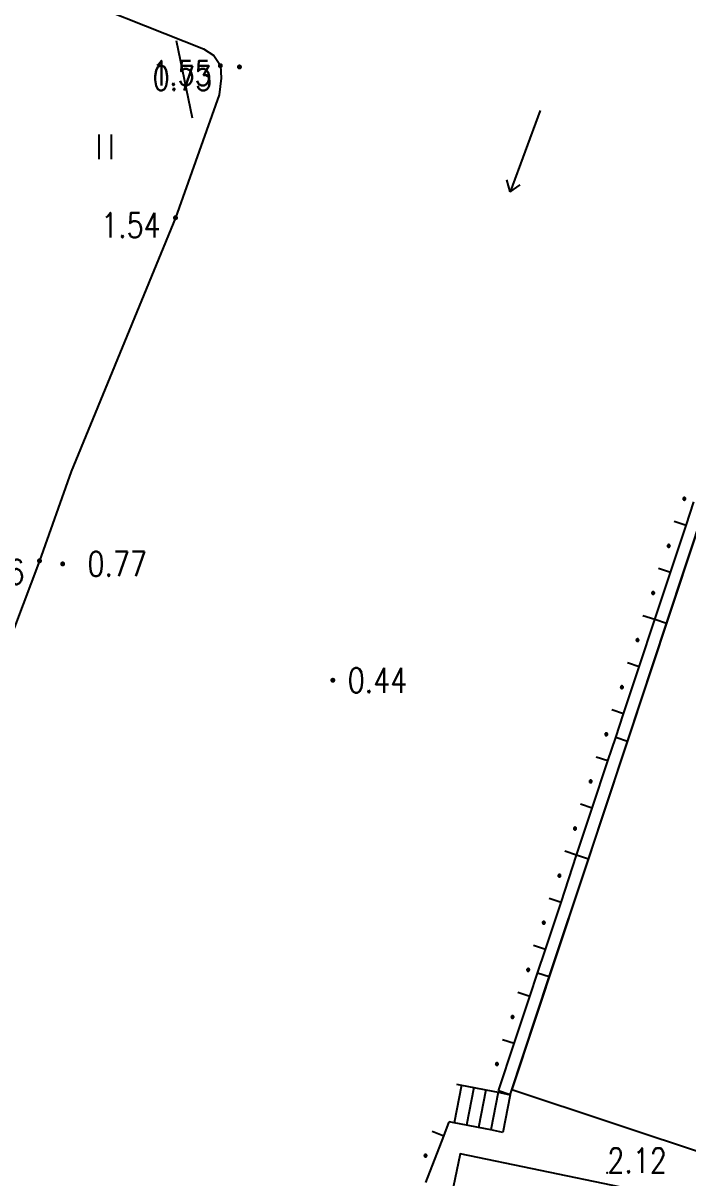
# Model space of a CAD drawing. Extents: x 500036 to 1001740, y 2543128 to 5086681.
# Drawn here: x 500822.73 to 500849.54, y 2543742.94 to 2543789.47 of the extents above; entities that cross this region are included whole.
import ezdxf
from ezdxf.enums import TextEntityAlignment as Align

# ---------------------------------------------------------------- set-up
doc = ezdxf.new("R2010")
doc.units = 0
doc.header["$LTSCALE"] = 0.5
doc.linetypes.add('CENTER', pattern=[50.8, 31.75, -6.35, 6.35, -6.35])
doc.linetypes.add('HIDDEN', pattern=[9.525, 6.35, -3.175])
doc.layers.get('0').update_dxf_attribs({"linetype": 'CONTINUOUS', "lineweight": 5})
for name, color, linetype in [('GCD', 8, 'CONTINUOUS'), ('L-河涌边线', 160, 'CONTINUOUS'), ('地形图', 8, 'CONTINUOUS')]:
    doc.layers.add(name, color=color, linetype=linetype)
doc.styles.add('HZ', font='romans.shx', dxfattribs={"width": 0.8, "bigfont": 'hztxt.shx'})
doc.linetypes.add('10421', pattern='A,2,[150,AAA.SHX,S=1,R=0,X=0,Y=1],1e-11', length=2)

# ---------------------------------------------------------------- blocks, each defined once
blk = doc.blocks.new('GC200')
at = {"linetype": 'Continuous', "const_width": 0.2, "flags": 128}
blk.add_lwpolyline([(-0.1, 0, 1), (0.1, 0, 1)], format="xyb", close=True, dxfattribs=at)
blk = doc.blocks.new('gc086')
for p, q in [((0, 0), (7, 0)), ((7, 0), (6.181, 0.574)), ((7, 0), (6.181, -0.574))]:
    blk.add_line(p, q)
blk = doc.blocks.new('gc121')
for p, q in [((-0.5, -1), (-0.5, 1)), ((0.5, -1), (0.5, 1))]:
    blk.add_line(p, q)

msp = doc.modelspace()

# ---------------------------------------------------------------- linework, layer by layer
at = {"layer": 'L-河涌边线', "linetype": 'HIDDEN'}
msp.add_lwpolyline([(500829.557, 2543785.637), (500804.493, 2543906.59), (500812.194, 2544017.816), (500816.544, 2544072.929), (500811.953, 2544078.302), (500806.968, 2544078.69)], dxfattribs=at)
at = {"layer": '地形图', "linetype": '10421', "flags": 128}
msp.add_lwpolyline([(500860.343, 2543851.928), (500860.047, 2543848.173), (500860.224, 2543843.871), (500860.586, 2543841.436), (500861.444, 2543839.235), (500862.157, 2543836.826), (500862.338, 2543834.809), (500861.901, 2543832.451), (500860.911, 2543830.439), (500859.128, 2543827.609), (500851.893, 2543817.011), (500850.945, 2543815.282), (500850.008, 2543813.394), (500847.518, 2543806.489), (500847.098, 2543805.734), (500846.64, 2543805.158), (500845.603, 2543804.195), (500844.63, 2543803.65), (500843.912, 2543803.41), (500843.033, 2543803.431), (500841.899, 2543803.694), (500838.886, 2543804.666), (500837.358, 2543805.028), (500836.219, 2543805.211), (500835.198, 2543805.278), (500833.319, 2543805.204), (500832.559, 2543805.261), (500831.069, 2543805.446), (500823.29, 2543806.657), (500820.881, 2543807.2), (500817.506, 2543808.162), (500813.685, 2543809.652), (500811.133, 2543811.063), (500810.562, 2543811.189), (500809.059, 2543811.24), (500806.627, 2543811.101), (500804.968, 2543810.83), (500804.108, 2543810.524), (500803.544, 2543810.028), (500802.875, 2543809.264), (500802.289, 2543808.208), (500801.898, 2543807.177), (500801.711, 2543806.174), (500801.722, 2543805.504), (500802.184, 2543804.167), (500802.293, 2543803.494), (500802.284, 2543802.744), (500802.173, 2543802.052), (500802.121, 2543801.759), (500802.038, 2543801.542), (500801.778, 2543801.351), (500798.924, 2543800.552), (500798.309, 2543800.226), (500798.148, 2543800.084), (500798.065, 2543799.938), (500797.985, 2543799.517), (500798.448, 2543797.098), (500798.544, 2543796.806), (500798.733, 2543796.507), (500798.851, 2543796.454), (500799.025, 2543796.436), (500799.182, 2543796.474), (500799.312, 2543796.541), (500800.273, 2543797.618), (500800.469, 2543797.754), (500800.737, 2543797.895), (500801.053, 2543797.953), (500801.388, 2543797.941), (500804.649, 2543797.386), (500805.832, 2543797.09), (500809.789, 2543795.991), (500814.45, 2543794.43), (500819.265, 2543792.747), (500823.708, 2543790.935), (500830.01, 2543788.428), (500830.42, 2543788.161), (500830.684, 2543787.752), (500830.717, 2543787.25), (500830.635, 2543786.574), (500828.876, 2543781.625), (500824.671, 2543771.397), (500823.392, 2543767.802), (500820.356, 2543759.78), (500819.801, 2543757.665), (500819.636, 2543756.3), (500819.695, 2543755.201), (500819.926, 2543753.871), (500820.289, 2543752.135), (500820.164, 2543750.426), (500819.733, 2543748.326), (500814.277, 2543735.818), (500812.157, 2543730.812), (500810.77, 2543727.398), (500810.197, 2543726.096), (500804.923, 2543715.593), (500801.135, 2543708.145), (500800.056, 2543706.559), (500799.568, 2543706.249), (500798.843, 2543705.997), (500797.404, 2543705.787), (500796.77, 2543705.817), (500796.121, 2543705.928), (500789.994, 2543708.502), (500787.543, 2543709.301), (500781.647, 2543711.482), (500775.489, 2543713.089), (500771.585, 2543714.053), (500760.307, 2543715.899), (500759.63, 2543715.908), (500759.318, 2543715.773), (500759.19, 2543715.596), (500759.132, 2543715.308), (500758.909, 2543712.025), (500758.852, 2543710.191), (500758.616, 2543704.913), (500758.641, 2543703.982), (500758.815, 2543703.42), (500759.291, 2543702.774), (500759.912, 2543702.198), (500760.502, 2543701.735), (500762.052, 2543700.977), (500767.871, 2543698.438), (500770.746, 2543697.33), (500775.392, 2543695.692), (500776.018, 2543695.527), (500776.429, 2543695.584), (500777.993, 2543696.026), (500778.308, 2543696.078), (500778.564, 2543696.038), (500778.801, 2543695.977), (500786.589, 2543693.437), (500788.881, 2543692.619), (500791.081, 2543691.701), (500793.057, 2543690.679), (500793.256, 2543690.443), (500793.444, 2543690.116), (500793.597, 2543689.678), (500793.583, 2543689.13), (500793.424, 2543688.696), (500792.696, 2543687.458), (500792.27, 2543686.532), (500789.308, 2543677.158), (500787.385, 2543672.284), (500786.233, 2543668.935), (500784.592, 2543662.504), (500783.42, 2543656.342), (500783.174, 2543653.102), (500783.306, 2543649.457), (500783.549, 2543647.984), (500784.91, 2543643.685), (500785.566, 2543641.799), (500786.043, 2543639.398), (500786.337, 2543637.109), (500786.169, 2543630.304), (500786.054, 2543629.794), (500785.868, 2543629.496), (500785.369, 2543629.434), (500784.87, 2543629.534), (500782.302, 2543630.056), (500780.179, 2543630.601), (500776.162, 2543631.868), (500773.51, 2543632.933), (500768.622, 2543635.33), (500764.488, 2543637.161), (500762.961, 2543637.683), (500760.591, 2543638.221), (500758.572, 2543638.617), (500757.477, 2543638.755), (500756.614, 2543638.711), (500754.644, 2543637.464), (500753.951, 2543637.222), (500749.75, 2543637.4), (500747.868, 2543637.509), (500747.238, 2543637.413), (500746.88, 2543637.207), (500746.726, 2543637.013), (500746.522, 2543636.579), (500746.314, 2543635.787), (500746.138, 2543635.303), (500745.946, 2543635.058), (500741.716, 2543632.814), (500739.79, 2543631.823), (500734.266, 2543628.917), (500733.774, 2543628.751), (500733.273, 2543628.674), (500733.04, 2543628.823), (500732.916, 2543629.01), (500732.441, 2543630.626), (500732.355, 2543630.78), (500732.197, 2543630.906), (500731.749, 2543631.013), (500731.241, 2543631.002), (500724.288, 2543630.447), (500712.949, 2543630.645), (500711.325, 2543630.634), (500700.435, 2543629.704), (500690.727, 2543628.745), (500688.358, 2543628.605), (500683.424, 2543628.311), (500679.368, 2543628.16), (500675.508, 2543628.369), (500672.672, 2543628.904), (500670.448, 2543629.513), (500669.135, 2543630.089), (500666.228, 2543631.331), (500663.88, 2543632.429), (500662.231, 2543633.593), (500661.28, 2543634.705), (500660.618, 2543636.077), (500659.469, 2543640.107), (500658.985, 2543641.512), (500658.469, 2543642.778), (500656.226, 2543646.444), (500655.177, 2543647.656), (500648.572, 2543653.759), (500648.131, 2543654.519), (500647.792, 2543655.337), (500647.668, 2543656.082), (500647.599, 2543656.926), (500648.349, 2543665.451), (500648.591, 2543668.017), (500648.598, 2543669.946), (500648.074, 2543678.756), (500648.063, 2543679.504), (500648.153, 2543680.673), (500648.66, 2543685.231), (500649.522, 2543690.364), (500649.605, 2543691.42), (500649.602, 2543692.247), (500649.394, 2543692.709), (500649.152, 2543693.058), (500639.722, 2543698.395), (500639.047, 2543698.96), (500638.606, 2543699.429), (500638.363, 2543700.114), (500638.123, 2543701.005), (500637.19, 2543705.892), (500637.056, 2543707.165), (500637.173, 2543709.494), (500637.972, 2543713.611), (500638.014, 2543714.168), (500637.897, 2543715.46), (500637.016, 2543719.21), (500636.885, 2543720.059), (500636.661, 2543722.165), (500636.162, 2543732.418), (500636.259, 2543733.964), (500636.438, 2543735.027), (500636.684, 2543735.902), (500637.752, 2543739.042), (500640.183, 2543744.392), (500644.069, 2543753.036), (500646.886, 2543758.268), (500646.946, 2543758.764), (500646.947, 2543759.128), (500646.805, 2543759.441), (500646.535, 2543759.695), (500644.538, 2543760.65)], dxfattribs=at)
at = {"layer": '地形图'}
for points in [[(500842.375, 2543746.29), (500843.95, 2543751.036), (500845.525, 2543755.781), (500847.1, 2543760.527), (500848.675, 2543765.272), (500850.25, 2543770.018), (500851.825, 2543774.763), (500853.4, 2543779.509), (500853.464, 2543779.701), (500854.857, 2543779.24)], [(500841.901, 2543746.448), (500842.531, 2543748.346), (500843.161, 2543750.244), (500843.476, 2543751.193), (500843.791, 2543752.142), (500844.421, 2543754.04), (500845.051, 2543755.939), (500845.681, 2543757.837), (500846.311, 2543759.735), (500846.626, 2543760.684), (500846.941, 2543761.633), (500847.571, 2543763.531), (500848.201, 2543765.43), (500848.831, 2543767.328), (500849.461, 2543769.226), (500849.776, 2543770.175)], [(500849.396, 2543770.251), (500849.401, 2543770.251), (500849.406, 2543770.252), (500849.411, 2543770.253), (500849.416, 2543770.255), (500849.421, 2543770.258), (500849.425, 2543770.261), (500849.429, 2543770.264), (500849.433, 2543770.268), (500849.436, 2543770.272), (500849.439, 2543770.276), (500849.442, 2543770.281), (500849.444, 2543770.286), (500849.445, 2543770.291), (500849.446, 2543770.296), (500849.446, 2543770.301), (500849.446, 2543770.306), (500849.445, 2543770.311), (500849.444, 2543770.317), (500849.442, 2543770.321), (500849.439, 2543770.326), (500849.436, 2543770.33), (500849.433, 2543770.335), (500849.431, 2543770.336), (500849.429, 2543770.338), (500849.425, 2543770.342), (500849.421, 2543770.344), (500849.416, 2543770.347), (500849.411, 2543770.349), (500849.406, 2543770.35), (500849.401, 2543770.351), (500849.396, 2543770.351), (500849.391, 2543770.351), (500849.386, 2543770.35), (500849.381, 2543770.349), (500849.376, 2543770.347), (500849.371, 2543770.344), (500849.367, 2543770.342), (500849.363, 2543770.338), (500849.359, 2543770.335), (500849.356, 2543770.33), (500849.353, 2543770.326), (500849.35, 2543770.321), (500849.348, 2543770.317), (500849.347, 2543770.311), (500849.346, 2543770.306), (500849.346, 2543770.301), (500849.346, 2543770.296), (500849.347, 2543770.291), (500849.348, 2543770.286), (500849.35, 2543770.281), (500849.353, 2543770.276), (500849.356, 2543770.272), (500849.359, 2543770.268), (500849.361, 2543770.266), (500849.363, 2543770.264), (500849.367, 2543770.261), (500849.371, 2543770.258), (500849.376, 2543770.255), (500849.381, 2543770.253), (500849.386, 2543770.252), (500849.391, 2543770.251), (500849.396, 2543770.251)], [(500849.361, 2543770.266), (500849.431, 2543770.336)], [(500849.461, 2543769.226), (500848.986, 2543769.383)], [(500848.766, 2543768.353), (500848.771, 2543768.353), (500848.776, 2543768.354), (500848.781, 2543768.355), (500848.786, 2543768.357), (500848.791, 2543768.36), (500848.795, 2543768.362), (500848.799, 2543768.366), (500848.803, 2543768.369), (500848.806, 2543768.374), (500848.809, 2543768.378), (500848.812, 2543768.383), (500848.814, 2543768.387), (500848.815, 2543768.392), (500848.816, 2543768.398), (500848.816, 2543768.403), (500848.816, 2543768.408), (500848.815, 2543768.413), (500848.814, 2543768.418), (500848.812, 2543768.423), (500848.809, 2543768.428), (500848.806, 2543768.432), (500848.803, 2543768.436), (500848.801, 2543768.438), (500848.799, 2543768.44), (500848.795, 2543768.443), (500848.791, 2543768.446), (500848.786, 2543768.449), (500848.781, 2543768.45), (500848.776, 2543768.452), (500848.771, 2543768.453), (500848.766, 2543768.453), (500848.761, 2543768.453), (500848.756, 2543768.452), (500848.751, 2543768.45), (500848.746, 2543768.449), (500848.741, 2543768.446), (500848.737, 2543768.443), (500848.733, 2543768.44), (500848.729, 2543768.436), (500848.726, 2543768.432), (500848.723, 2543768.428), (500848.72, 2543768.423), (500848.718, 2543768.418), (500848.717, 2543768.413), (500848.716, 2543768.408), (500848.716, 2543768.403), (500848.716, 2543768.398), (500848.717, 2543768.392), (500848.718, 2543768.387), (500848.72, 2543768.383), (500848.723, 2543768.378), (500848.726, 2543768.374), (500848.729, 2543768.369), (500848.731, 2543768.368), (500848.733, 2543768.366), (500848.737, 2543768.362), (500848.741, 2543768.36), (500848.746, 2543768.357), (500848.751, 2543768.355), (500848.756, 2543768.354), (500848.761, 2543768.353), (500848.766, 2543768.353)], [(500848.731, 2543768.368), (500848.801, 2543768.438)], [(500848.831, 2543767.328), (500848.356, 2543767.485)], [(500848.136, 2543766.455), (500848.141, 2543766.455), (500848.146, 2543766.456), (500848.151, 2543766.457), (500848.156, 2543766.459), (500848.161, 2543766.461), (500848.165, 2543766.464), (500848.169, 2543766.468), (500848.173, 2543766.471), (500848.176, 2543766.475), (500848.179, 2543766.48), (500848.182, 2543766.484), (500848.184, 2543766.489), (500848.185, 2543766.494), (500848.186, 2543766.499), (500848.186, 2543766.505), (500848.186, 2543766.51), (500848.185, 2543766.515), (500848.184, 2543766.52), (500848.182, 2543766.525), (500848.179, 2543766.53), (500848.176, 2543766.534), (500848.173, 2543766.538), (500848.171, 2543766.54), (500848.169, 2543766.542), (500848.165, 2543766.545), (500848.161, 2543766.548), (500848.156, 2543766.55), (500848.151, 2543766.552), (500848.146, 2543766.554), (500848.141, 2543766.554), (500848.136, 2543766.555), (500848.131, 2543766.554), (500848.126, 2543766.554), (500848.121, 2543766.552), (500848.116, 2543766.55), (500848.111, 2543766.548), (500848.107, 2543766.545), (500848.103, 2543766.542), (500848.099, 2543766.538), (500848.096, 2543766.534), (500848.093, 2543766.53), (500848.09, 2543766.525), (500848.088, 2543766.52), (500848.087, 2543766.515), (500848.086, 2543766.51), (500848.086, 2543766.505), (500848.086, 2543766.499), (500848.087, 2543766.494), (500848.088, 2543766.489), (500848.09, 2543766.484), (500848.093, 2543766.48), (500848.096, 2543766.475), (500848.099, 2543766.471), (500848.101, 2543766.469), (500848.103, 2543766.468), (500848.107, 2543766.464), (500848.111, 2543766.461), (500848.116, 2543766.459), (500848.121, 2543766.457), (500848.126, 2543766.456), (500848.131, 2543766.455), (500848.136, 2543766.455)], [(500848.101, 2543766.469), (500848.171, 2543766.54)], [(500848.201, 2543765.43), (500847.726, 2543765.587)], [(500848.675, 2543765.272), (500848.201, 2543765.43)], [(500847.506, 2543764.556), (500847.511, 2543764.557), (500847.516, 2543764.558), (500847.522, 2543764.559), (500847.526, 2543764.561), (500847.531, 2543764.563), (500847.535, 2543764.566), (500847.539, 2543764.569), (500847.543, 2543764.573), (500847.547, 2543764.577), (500847.549, 2543764.581), (500847.552, 2543764.586), (500847.554, 2543764.591), (500847.555, 2543764.596), (500847.556, 2543764.601), (500847.556, 2543764.607), (500847.556, 2543764.612), (500847.555, 2543764.617), (500847.554, 2543764.622), (500847.552, 2543764.627), (500847.549, 2543764.632), (500847.547, 2543764.636), (500847.543, 2543764.64), (500847.541, 2543764.642), (500847.539, 2543764.644), (500847.535, 2543764.647), (500847.531, 2543764.65), (500847.526, 2543764.652), (500847.522, 2543764.654), (500847.516, 2543764.655), (500847.511, 2543764.656), (500847.506, 2543764.657), (500847.501, 2543764.656), (500847.496, 2543764.655), (500847.491, 2543764.654), (500847.486, 2543764.652), (500847.481, 2543764.65), (500847.477, 2543764.647), (500847.473, 2543764.644), (500847.469, 2543764.64), (500847.466, 2543764.636), (500847.463, 2543764.632), (500847.46, 2543764.627), (500847.459, 2543764.622), (500847.457, 2543764.617), (500847.456, 2543764.612), (500847.456, 2543764.607), (500847.456, 2543764.601), (500847.457, 2543764.596), (500847.459, 2543764.591), (500847.46, 2543764.586), (500847.463, 2543764.581), (500847.466, 2543764.577), (500847.469, 2543764.573), (500847.471, 2543764.571), (500847.473, 2543764.569), (500847.477, 2543764.566), (500847.481, 2543764.563), (500847.486, 2543764.561), (500847.491, 2543764.559), (500847.496, 2543764.558), (500847.501, 2543764.557), (500847.506, 2543764.556)], [(500847.471, 2543764.571), (500847.541, 2543764.642)], [(500847.571, 2543763.531), (500847.096, 2543763.689)], [(500846.876, 2543762.658), (500846.881, 2543762.659), (500846.887, 2543762.659), (500846.892, 2543762.661), (500846.896, 2543762.663), (500846.901, 2543762.665), (500846.905, 2543762.668), (500846.91, 2543762.671), (500846.913, 2543762.675), (500846.917, 2543762.679), (500846.919, 2543762.683), (500846.922, 2543762.688), (500846.924, 2543762.693), (500846.925, 2543762.698), (500846.926, 2543762.703), (500846.926, 2543762.708), (500846.926, 2543762.714), (500846.925, 2543762.719), (500846.924, 2543762.724), (500846.922, 2543762.729), (500846.919, 2543762.733), (500846.917, 2543762.738), (500846.913, 2543762.742), (500846.911, 2543762.744), (500846.91, 2543762.745), (500846.905, 2543762.749), (500846.901, 2543762.752), (500846.896, 2543762.754), (500846.892, 2543762.756), (500846.887, 2543762.757), (500846.881, 2543762.758), (500846.876, 2543762.758), (500846.871, 2543762.758), (500846.866, 2543762.757), (500846.861, 2543762.756), (500846.856, 2543762.754), (500846.851, 2543762.752), (500846.847, 2543762.749), (500846.843, 2543762.745), (500846.839, 2543762.742), (500846.836, 2543762.738), (500846.833, 2543762.733), (500846.83, 2543762.729), (500846.829, 2543762.724), (500846.827, 2543762.719), (500846.826, 2543762.714), (500846.826, 2543762.708), (500846.826, 2543762.703), (500846.827, 2543762.698), (500846.829, 2543762.693), (500846.83, 2543762.688), (500846.833, 2543762.683), (500846.836, 2543762.679), (500846.839, 2543762.675), (500846.841, 2543762.673), (500846.843, 2543762.671), (500846.847, 2543762.668), (500846.851, 2543762.665), (500846.856, 2543762.663), (500846.861, 2543762.661), (500846.866, 2543762.659), (500846.871, 2543762.659), (500846.876, 2543762.658)], [(500846.841, 2543762.673), (500846.911, 2543762.744)], [(500846.941, 2543761.633), (500846.466, 2543761.791)], [(500846.246, 2543760.76), (500846.251, 2543760.76), (500846.256, 2543760.761), (500846.262, 2543760.763), (500846.266, 2543760.764), (500846.271, 2543760.767), (500846.276, 2543760.77), (500846.28, 2543760.773), (500846.283, 2543760.777), (500846.287, 2543760.781), (500846.289, 2543760.785), (500846.292, 2543760.79), (500846.294, 2543760.795), (500846.295, 2543760.8), (500846.296, 2543760.805), (500846.296, 2543760.81), (500846.296, 2543760.815), (500846.295, 2543760.821), (500846.294, 2543760.826), (500846.292, 2543760.83), (500846.289, 2543760.835), (500846.287, 2543760.84), (500846.283, 2543760.844), (500846.281, 2543760.845), (500846.28, 2543760.847), (500846.276, 2543760.851), (500846.271, 2543760.853), (500846.266, 2543760.856), (500846.262, 2543760.858), (500846.256, 2543760.859), (500846.251, 2543760.86), (500846.246, 2543760.86), (500846.241, 2543760.86), (500846.236, 2543760.859), (500846.231, 2543760.858), (500846.226, 2543760.856), (500846.221, 2543760.853), (500846.217, 2543760.851), (500846.213, 2543760.847), (500846.209, 2543760.844), (500846.206, 2543760.84), (500846.203, 2543760.835), (500846.2, 2543760.83), (500846.199, 2543760.826), (500846.197, 2543760.821), (500846.196, 2543760.815), (500846.196, 2543760.81), (500846.196, 2543760.805), (500846.197, 2543760.8), (500846.199, 2543760.795), (500846.2, 2543760.79), (500846.203, 2543760.785), (500846.206, 2543760.781), (500846.209, 2543760.777), (500846.211, 2543760.775), (500846.213, 2543760.773), (500846.217, 2543760.77), (500846.221, 2543760.767), (500846.226, 2543760.764), (500846.231, 2543760.763), (500846.236, 2543760.761), (500846.241, 2543760.76), (500846.246, 2543760.76)], [(500846.211, 2543760.775), (500846.281, 2543760.845)], [(500847.1, 2543760.527), (500846.626, 2543760.684)], [(500846.311, 2543759.735), (500845.836, 2543759.893)], [(500845.616, 2543758.862), (500845.621, 2543758.862), (500845.627, 2543758.863), (500845.632, 2543758.864), (500845.636, 2543758.866), (500845.641, 2543758.869), (500845.646, 2543758.871), (500845.65, 2543758.875), (500845.653, 2543758.878), (500845.657, 2543758.883), (500845.659, 2543758.887), (500845.662, 2543758.892), (500845.664, 2543758.896), (500845.665, 2543758.902), (500845.666, 2543758.907), (500845.666, 2543758.912), (500845.666, 2543758.917), (500845.665, 2543758.922), (500845.664, 2543758.927), (500845.662, 2543758.932), (500845.659, 2543758.937), (500845.657, 2543758.941), (500845.653, 2543758.945), (500845.651, 2543758.947), (500845.65, 2543758.949), (500845.646, 2543758.952), (500845.641, 2543758.955), (500845.636, 2543758.958), (500845.632, 2543758.959), (500845.627, 2543758.961), (500845.621, 2543758.962), (500845.616, 2543758.962), (500845.611, 2543758.962), (500845.606, 2543758.961), (500845.601, 2543758.959), (500845.596, 2543758.958), (500845.591, 2543758.955), (500845.587, 2543758.952), (500845.583, 2543758.949), (500845.579, 2543758.945), (500845.576, 2543758.941), (500845.573, 2543758.937), (500845.57, 2543758.932), (500845.569, 2543758.927), (500845.567, 2543758.922), (500845.566, 2543758.917), (500845.566, 2543758.912), (500845.566, 2543758.907), (500845.567, 2543758.902), (500845.569, 2543758.896), (500845.57, 2543758.892), (500845.573, 2543758.887), (500845.576, 2543758.883), (500845.579, 2543758.878), (500845.581, 2543758.877), (500845.583, 2543758.875), (500845.587, 2543758.871), (500845.591, 2543758.869), (500845.596, 2543758.866), (500845.601, 2543758.864), (500845.606, 2543758.863), (500845.611, 2543758.862), (500845.616, 2543758.862)], [(500845.581, 2543758.877), (500845.651, 2543758.947)], [(500845.681, 2543757.837), (500845.206, 2543757.994)], [(500844.986, 2543756.964), (500844.991, 2543756.964), (500844.997, 2543756.965), (500845.002, 2543756.966), (500845.007, 2543756.968), (500845.011, 2543756.97), (500845.016, 2543756.973), (500845.02, 2543756.977), (500845.023, 2543756.98), (500845.027, 2543756.984), (500845.029, 2543756.989), (500845.032, 2543756.993), (500845.034, 2543756.998), (500845.035, 2543757.003), (500845.036, 2543757.009), (500845.036, 2543757.014), (500845.036, 2543757.019), (500845.035, 2543757.024), (500845.034, 2543757.029), (500845.032, 2543757.034), (500845.029, 2543757.039), (500845.027, 2543757.043), (500845.023, 2543757.047), (500845.022, 2543757.049), (500845.02, 2543757.051), (500845.016, 2543757.054), (500845.011, 2543757.057), (500845.007, 2543757.059), (500845.002, 2543757.061), (500844.997, 2543757.063), (500844.991, 2543757.063), (500844.986, 2543757.064), (500844.981, 2543757.063), (500844.976, 2543757.063), (500844.971, 2543757.061), (500844.966, 2543757.059), (500844.961, 2543757.057), (500844.957, 2543757.054), (500844.953, 2543757.051), (500844.949, 2543757.047), (500844.946, 2543757.043), (500844.943, 2543757.039), (500844.94, 2543757.034), (500844.939, 2543757.029), (500844.937, 2543757.024), (500844.936, 2543757.019), (500844.936, 2543757.014), (500844.936, 2543757.009), (500844.937, 2543757.003), (500844.939, 2543756.998), (500844.94, 2543756.993), (500844.943, 2543756.989), (500844.946, 2543756.984), (500844.949, 2543756.98), (500844.951, 2543756.978), (500844.953, 2543756.977), (500844.957, 2543756.973), (500844.961, 2543756.97), (500844.966, 2543756.968), (500844.971, 2543756.966), (500844.976, 2543756.965), (500844.981, 2543756.964), (500844.986, 2543756.964)], [(500844.951, 2543756.978), (500845.022, 2543757.049)], [(500845.051, 2543755.939), (500844.576, 2543756.096)], [(500845.525, 2543755.781), (500845.051, 2543755.939)], [(500844.356, 2543755.066), (500844.361, 2543755.066), (500844.367, 2543755.067), (500844.372, 2543755.068), (500844.377, 2543755.07), (500844.381, 2543755.072), (500844.386, 2543755.075), (500844.39, 2543755.078), (500844.393, 2543755.082), (500844.397, 2543755.086), (500844.399, 2543755.091), (500844.402, 2543755.095), (500844.404, 2543755.1), (500844.405, 2543755.105), (500844.406, 2543755.11), (500844.406, 2543755.116), (500844.406, 2543755.121), (500844.405, 2543755.126), (500844.404, 2543755.131), (500844.402, 2543755.136), (500844.399, 2543755.141), (500844.397, 2543755.145), (500844.393, 2543755.149), (500844.392, 2543755.151), (500844.39, 2543755.153), (500844.386, 2543755.156), (500844.381, 2543755.159), (500844.377, 2543755.161), (500844.372, 2543755.163), (500844.367, 2543755.164), (500844.361, 2543755.165), (500844.356, 2543755.166), (500844.351, 2543755.165), (500844.346, 2543755.164), (500844.341, 2543755.163), (500844.336, 2543755.161), (500844.331, 2543755.159), (500844.327, 2543755.156), (500844.323, 2543755.153), (500844.319, 2543755.149), (500844.316, 2543755.145), (500844.313, 2543755.141), (500844.311, 2543755.136), (500844.309, 2543755.131), (500844.307, 2543755.126), (500844.306, 2543755.121), (500844.306, 2543755.116), (500844.306, 2543755.11), (500844.307, 2543755.105), (500844.309, 2543755.1), (500844.311, 2543755.095), (500844.313, 2543755.091), (500844.316, 2543755.086), (500844.319, 2543755.082), (500844.321, 2543755.08), (500844.323, 2543755.078), (500844.327, 2543755.075), (500844.331, 2543755.072), (500844.336, 2543755.07), (500844.341, 2543755.068), (500844.346, 2543755.067), (500844.351, 2543755.066), (500844.356, 2543755.066)], [(500844.321, 2543755.08), (500844.392, 2543755.151)], [(500844.421, 2543754.04), (500843.946, 2543754.198)], [(500843.726, 2543753.167), (500843.731, 2543753.168), (500843.737, 2543753.168), (500843.742, 2543753.17), (500843.747, 2543753.172), (500843.751, 2543753.174), (500843.756, 2543753.177), (500843.76, 2543753.18), (500843.763, 2543753.184), (500843.767, 2543753.188), (500843.77, 2543753.192), (500843.772, 2543753.197), (500843.774, 2543753.202), (500843.775, 2543753.207), (500843.776, 2543753.212), (500843.776, 2543753.217), (500843.776, 2543753.223), (500843.775, 2543753.228), (500843.774, 2543753.233), (500843.772, 2543753.238), (500843.77, 2543753.242), (500843.767, 2543753.247), (500843.763, 2543753.251), (500843.762, 2543753.253), (500843.76, 2543753.255), (500843.756, 2543753.258), (500843.751, 2543753.261), (500843.747, 2543753.263), (500843.742, 2543753.265), (500843.737, 2543753.266), (500843.731, 2543753.267), (500843.726, 2543753.267), (500843.721, 2543753.267), (500843.716, 2543753.266), (500843.711, 2543753.265), (500843.706, 2543753.263), (500843.701, 2543753.261), (500843.697, 2543753.258), (500843.693, 2543753.255), (500843.689, 2543753.251), (500843.686, 2543753.247), (500843.683, 2543753.242), (500843.681, 2543753.238), (500843.679, 2543753.233), (500843.677, 2543753.228), (500843.676, 2543753.223), (500843.676, 2543753.217), (500843.676, 2543753.212), (500843.677, 2543753.207), (500843.679, 2543753.202), (500843.681, 2543753.197), (500843.683, 2543753.192), (500843.686, 2543753.188), (500843.689, 2543753.184), (500843.691, 2543753.182), (500843.693, 2543753.18), (500843.697, 2543753.177), (500843.701, 2543753.174), (500843.706, 2543753.172), (500843.711, 2543753.17), (500843.716, 2543753.168), (500843.721, 2543753.168), (500843.726, 2543753.167)], [(500843.691, 2543753.182), (500843.762, 2543753.253)], [(500843.791, 2543752.142), (500843.316, 2543752.3)], [(500843.096, 2543751.269), (500843.101, 2543751.269), (500843.107, 2543751.27), (500843.112, 2543751.272), (500843.117, 2543751.273), (500843.121, 2543751.276), (500843.126, 2543751.279), (500843.13, 2543751.282), (500843.133, 2543751.286), (500843.137, 2543751.29), (500843.14, 2543751.294), (500843.142, 2543751.299), (500843.144, 2543751.304), (500843.145, 2543751.309), (500843.146, 2543751.314), (500843.146, 2543751.319), (500843.146, 2543751.324), (500843.145, 2543751.33), (500843.144, 2543751.335), (500843.142, 2543751.339), (500843.14, 2543751.344), (500843.137, 2543751.349), (500843.133, 2543751.353), (500843.132, 2543751.355), (500843.13, 2543751.356), (500843.126, 2543751.36), (500843.121, 2543751.362), (500843.117, 2543751.365), (500843.112, 2543751.367), (500843.107, 2543751.368), (500843.101, 2543751.369), (500843.096, 2543751.369), (500843.091, 2543751.369), (500843.086, 2543751.368), (500843.081, 2543751.367), (500843.076, 2543751.365), (500843.071, 2543751.362), (500843.067, 2543751.36), (500843.063, 2543751.356), (500843.059, 2543751.353), (500843.056, 2543751.349), (500843.053, 2543751.344), (500843.051, 2543751.339), (500843.049, 2543751.335), (500843.047, 2543751.33), (500843.047, 2543751.324), (500843.046, 2543751.319), (500843.047, 2543751.314), (500843.047, 2543751.309), (500843.049, 2543751.304), (500843.051, 2543751.299), (500843.053, 2543751.294), (500843.056, 2543751.29), (500843.059, 2543751.286), (500843.061, 2543751.284), (500843.063, 2543751.282), (500843.067, 2543751.279), (500843.071, 2543751.276), (500843.076, 2543751.273), (500843.081, 2543751.272), (500843.086, 2543751.27), (500843.091, 2543751.269), (500843.096, 2543751.269)], [(500843.061, 2543751.284), (500843.132, 2543751.355)], [(500843.95, 2543751.036), (500843.476, 2543751.193)], [(500843.161, 2543750.244), (500842.686, 2543750.402)], [(500842.466, 2543749.371), (500842.471, 2543749.371), (500842.477, 2543749.372), (500842.482, 2543749.373), (500842.487, 2543749.375), (500842.491, 2543749.378), (500842.496, 2543749.38), (500842.5, 2543749.384), (500842.503, 2543749.387), (500842.507, 2543749.392), (500842.51, 2543749.396), (500842.512, 2543749.401), (500842.514, 2543749.406), (500842.515, 2543749.411), (500842.516, 2543749.416), (500842.516, 2543749.421), (500842.516, 2543749.426), (500842.515, 2543749.431), (500842.514, 2543749.436), (500842.512, 2543749.441), (500842.51, 2543749.446), (500842.507, 2543749.45), (500842.503, 2543749.454), (500842.502, 2543749.456), (500842.5, 2543749.458), (500842.496, 2543749.461), (500842.491, 2543749.464), (500842.487, 2543749.467), (500842.482, 2543749.469), (500842.477, 2543749.47), (500842.471, 2543749.471), (500842.466, 2543749.471), (500842.461, 2543749.471), (500842.456, 2543749.47), (500842.451, 2543749.469), (500842.446, 2543749.467), (500842.441, 2543749.464), (500842.437, 2543749.461), (500842.433, 2543749.458), (500842.429, 2543749.454), (500842.426, 2543749.45), (500842.423, 2543749.446), (500842.421, 2543749.441), (500842.419, 2543749.436), (500842.417, 2543749.431), (500842.417, 2543749.426), (500842.416, 2543749.421), (500842.417, 2543749.416), (500842.417, 2543749.411), (500842.419, 2543749.406), (500842.421, 2543749.401), (500842.423, 2543749.396), (500842.426, 2543749.392), (500842.429, 2543749.387), (500842.431, 2543749.386), (500842.433, 2543749.384), (500842.437, 2543749.38), (500842.441, 2543749.378), (500842.446, 2543749.375), (500842.451, 2543749.373), (500842.456, 2543749.372), (500842.461, 2543749.371), (500842.466, 2543749.371)], [(500842.431, 2543749.386), (500842.502, 2543749.456)], [(500842.531, 2543748.346), (500842.056, 2543748.503)], [(500841.836, 2543747.473), (500841.842, 2543747.473), (500841.847, 2543747.474), (500841.852, 2543747.475), (500841.857, 2543747.477), (500841.861, 2543747.479), (500841.866, 2543747.482), (500841.87, 2543747.486), (500841.873, 2543747.489), (500841.877, 2543747.493), (500841.88, 2543747.498), (500841.882, 2543747.502), (500841.884, 2543747.507), (500841.885, 2543747.512), (500841.886, 2543747.518), (500841.886, 2543747.523), (500841.886, 2543747.528), (500841.885, 2543747.533), (500841.884, 2543747.538), (500841.882, 2543747.543), (500841.88, 2543747.548), (500841.877, 2543747.552), (500841.873, 2543747.556), (500841.872, 2543747.558), (500841.87, 2543747.56), (500841.866, 2543747.563), (500841.861, 2543747.566), (500841.857, 2543747.568), (500841.852, 2543747.57), (500841.847, 2543747.572), (500841.842, 2543747.573), (500841.836, 2543747.573), (500841.831, 2543747.573), (500841.826, 2543747.572), (500841.821, 2543747.57), (500841.816, 2543747.568), (500841.811, 2543747.566), (500841.807, 2543747.563), (500841.803, 2543747.56), (500841.799, 2543747.556), (500841.796, 2543747.552), (500841.793, 2543747.548), (500841.791, 2543747.543), (500841.789, 2543747.538), (500841.787, 2543747.533), (500841.787, 2543747.528), (500841.786, 2543747.523), (500841.787, 2543747.518), (500841.787, 2543747.512), (500841.789, 2543747.507), (500841.791, 2543747.502), (500841.793, 2543747.498), (500841.796, 2543747.493), (500841.799, 2543747.489), (500841.801, 2543747.487), (500841.803, 2543747.486), (500841.807, 2543747.482), (500841.811, 2543747.479), (500841.816, 2543747.477), (500841.821, 2543747.475), (500841.826, 2543747.474), (500841.831, 2543747.473), (500841.836, 2543747.473)], [(500841.801, 2543747.487), (500841.872, 2543747.558)], [(500840.413, 2543746.676), (500840.114, 2543745.157)], [(500840.212, 2543746.716), (500840.413, 2543746.676), (500840.904, 2543746.58), (500841.394, 2543746.483), (500841.885, 2543746.387), (500842.375, 2543746.29)], [(500840.904, 2543746.58), (500840.605, 2543745.061)], [(500841.394, 2543746.483), (500841.095, 2543744.964)], [(500841.885, 2543746.387), (500841.586, 2543744.868)], [(500842.375, 2543746.29), (500841.901, 2543746.448)], [(500842.375, 2543746.29), (500842.076, 2543744.771)], [(500838.969, 2543742.756), (500839.691, 2543744.622), (500839.913, 2543745.197)], [(500839.691, 2543744.622), (500839.225, 2543744.802)], [(500842.076, 2543744.771), (500841.586, 2543744.868), (500841.095, 2543744.964), (500840.605, 2543745.061), (500840.114, 2543745.157), (500839.913, 2543745.197)], [(500838.957, 2543743.783), (500838.963, 2543743.783), (500838.968, 2543743.784), (500838.973, 2543743.785), (500838.978, 2543743.787), (500838.982, 2543743.79), (500838.987, 2543743.793), (500838.991, 2543743.796), (500838.994, 2543743.8), (500838.998, 2543743.804), (500839.001, 2543743.808), (500839.003, 2543743.813), (500839.005, 2543743.818), (500839.006, 2543743.823), (500839.007, 2543743.828), (500839.007, 2543743.833), (500839.007, 2543743.838), (500839.006, 2543743.843), (500839.005, 2543743.849), (500839.003, 2543743.853), (500839.001, 2543743.858), (500838.998, 2543743.862), (500838.994, 2543743.867), (500838.993, 2543743.868), (500838.991, 2543743.87), (500838.987, 2543743.873), (500838.982, 2543743.876), (500838.978, 2543743.879), (500838.973, 2543743.881), (500838.968, 2543743.882), (500838.963, 2543743.883), (500838.957, 2543743.883), (500838.952, 2543743.883), (500838.947, 2543743.882), (500838.942, 2543743.881), (500838.937, 2543743.879), (500838.932, 2543743.876), (500838.928, 2543743.873), (500838.924, 2543743.87), (500838.92, 2543743.867), (500838.917, 2543743.862), (500838.914, 2543743.858), (500838.912, 2543743.853), (500838.91, 2543743.849), (500838.908, 2543743.843), (500838.908, 2543743.838), (500838.907, 2543743.833), (500838.908, 2543743.828), (500838.908, 2543743.823), (500838.91, 2543743.818), (500838.912, 2543743.813), (500838.914, 2543743.808), (500838.917, 2543743.804), (500838.92, 2543743.8), (500838.922, 2543743.798), (500838.924, 2543743.796), (500838.928, 2543743.793), (500838.932, 2543743.79), (500838.937, 2543743.787), (500838.942, 2543743.785), (500838.947, 2543743.784), (500838.952, 2543743.783), (500838.957, 2543743.783)], [(500838.922, 2543743.798), (500838.993, 2543743.868)]]:
    msp.add_lwpolyline(points, dxfattribs=at)
for points in [[(500861.576, 2543776.949), (500861.594, 2543777.002), (500853.464, 2543779.701), (500842.444, 2543746.497), (500850.574, 2543743.798)], [(500840.599, 2543716.632), (500841.385, 2543716.469), (500841.405, 2543716.566), (500846.827, 2543742.562), (500840.36, 2543743.91), (500834.919, 2543717.817)]]:
    msp.add_lwpolyline(points, close=True, dxfattribs=at)
at = {"layer": '地形图', "linetype": 'CENTER'}
msp.add_point((500846.287, 2543743.137, 2.12), dxfattribs=at)

# ---------------------------------------------------------------- block references
at = {"layer": '地形图', "linetype": 'Continuous'}
ref = msp.add_blockref('GC200', (500831.454, 2543787.7, 0.734), dxfattribs=dict(at, xscale=0.5, yscale=0.5, zscale=0.5))
ref.add_attrib('height', '0.73', dxfattribs={"layer": 'GCD', "linetype": 'Continuous', "height": 1, "style": 'HZ', "width": 0.8}).set_placement((500827.954, 2543787.25, 0.73), align=Align.MIDDLE_LEFT)
ref = msp.add_blockref('GC200', (500830.684, 2543787.752, 1.551), dxfattribs=dict(at, xscale=0.5, yscale=0.5, zscale=0.5))
ref.add_attrib('height', '1.55', dxfattribs={"layer": 'GCD', "linetype": 'Continuous', "height": 1, "style": 'HZ', "width": 0.8}).set_placement((500827.934, 2543787.452, 1.55), align=Align.MIDDLE_LEFT)
at = {"layer": '地形图', "linetype": 'Continuous', "xscale": 0.4999999998927457, "yscale": 0.5, "zscale": 0.5, "rotation": 249.8246919599777}
msp.add_blockref('gc086', (500843.574, 2543785.949), dxfattribs=at)
at = {"layer": '地形图', "linetype": 'Continuous', "xscale": 0.5, "yscale": 0.5}
msp.add_blockref('gc121', (500826.046, 2543784.48), dxfattribs=at)
at = {"layer": '地形图', "linetype": 'Continuous'}
ref = msp.add_blockref('GC200', (500828.876, 2543781.625, 1.535), dxfattribs=dict(at, xscale=0.5, yscale=0.5, zscale=0.5))
ref.add_attrib('height', '1.54', dxfattribs={"layer": 'GCD', "linetype": 'Continuous', "height": 1, "style": 'HZ', "width": 0.8}).set_placement((500825.876, 2543781.325, 1.54), align=Align.MIDDLE_LEFT)
ref = msp.add_blockref('GC200', (500824.327, 2543767.676, 0.766), dxfattribs=dict(at, xscale=0.5, yscale=0.5, zscale=0.5))
ref.add_attrib('height', '0.77', dxfattribs={"layer": 'GCD', "linetype": 'Continuous', "height": 1, "style": 'HZ', "width": 0.8}).set_placement((500825.327, 2543767.676, 0.77), align=Align.MIDDLE_LEFT)
ref = msp.add_blockref('GC200', (500823.392, 2543767.802, 1.658), dxfattribs=dict(at, xscale=0.5, yscale=0.5, zscale=0.5))
ref.add_attrib('height', '1.66', dxfattribs={"layer": 'GCD', "linetype": 'Continuous', "height": 1, "style": 'HZ', "width": 0.8}).set_placement((500820.392, 2543767.352, 1.66), align=Align.MIDDLE_LEFT)
ref = msp.add_blockref('GC200', (500835.221, 2543762.988, 0.44), dxfattribs=dict(at, xscale=0.5, yscale=0.5, zscale=0.5))
ref.add_attrib('height', '0.44', dxfattribs={"layer": 'GCD', "linetype": 'Continuous', "height": 1, "style": 'HZ', "width": 0.8}).set_placement((500835.821, 2543762.988, 0.44), align=Align.MIDDLE_LEFT)

# ---------------------------------------------------------------- texts
at = {"layer": '地形图', "ltscale": 10, "style": 'HZ', "width": 0.8}
msp.add_text('2.12', height=1, dxfattribs=at).set_placement((500846.287, 2543743.137))

doc.saveas('drawing.dxf')
